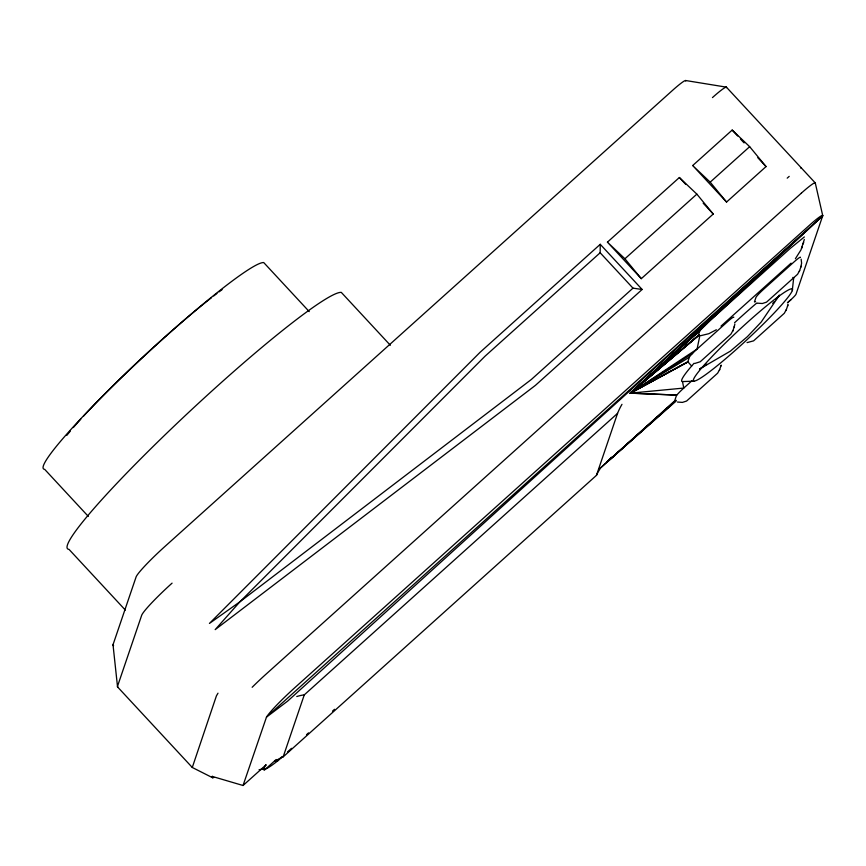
<?xml version="1.0" encoding="UTF-8"?>
<svg xmlns="http://www.w3.org/2000/svg" width="866" height="866" viewBox="0 0 866 866"><rect width="100%" height="100%" fill="white"/><g stroke="black" fill="none" stroke-linecap="round" stroke-linejoin="round"><path stroke-width="1.3" d="M600.16 252.764L600.246 244.32L480.067 352.3L209.442 623.433L239.958 601.751L531.356 379.47L632.981 288.151L642.139 289.471L535.404 385.381L215.19 629.625L239.958 601.751L485.014 356.229L600.16 252.764L632.981 288.151M212.657 777.755L192.284 767.471L216.424 695.853L217.994 693.19M691.826 380.845L683.794 388.065A9.742 0.898 -42.9 0 0 676.822 395.091L630.372 393.153L687.821 361.815L689.325 357.268A9.742 0.898 -42.9 0 1 697.065 349.074L727.213 321.99A9.742 0.898 -42.9 0 1 733.751 317.346M734.877 324.057L734.141 327.088M792.282 290.64A67.451 6.257 -42.9 0 0 721.724 346.649A67.451 6.257 -42.9 0 0 714.482 367.931A67.451 6.257 -42.9 0 0 792.282 290.64L793.516 279.317A76.186 7.069 -42.9 0 0 792.834 277.434M804.33 239.481L800.985 249.884L795.399 258.718M699.89 335.456L697.065 349.074L630.372 393.153L676.822 395.091M787.519 306.185L788.082 304.269M800.79 267.193L801.613 263.156L801.137 259.161M677.428 402.041L682.408 402.398L686.586 401.045L717.633 373.181L719.722 369.436M720.858 366.08L721.183 365.138L719.397 370.377M694.684 363.504L700.215 361.761L730.904 334.179L732.993 330.444M747.055 342.611L753.593 340.858L784.293 313.286L786.371 309.541M757.349 303.154L762.34 303.511L766.518 302.158L797.564 274.284L799.654 270.549M113.165 644.293L136.07 577.016A36.155 3.356 -42.9 0 1 164.67 546.695L672.633 90.291A19.734 1.829 -42.9 0 1 685.71 81.047M212.181 776.412L243.043 785.494L266.468 717.156A36.383 3.377 -42.9 0 1 294.873 687.626L809.342 225.366A19.853 1.84 -42.9 0 1 822.668 215.894L795.984 294.278A6.95 0.649 -42.9 0 1 791.123 299.517L787.41 302.808M274.663 761.485A85.907 69.854 54.6 0 1 283.171 756.841L304.28 694.868L617.555 413.374A85.907 69.854 54.6 0 1 621.983 404.325M283.182 756.852L596.457 475.358L617.555 413.374M606.795 462.444L611.439 457.226M732.679 331.375L734.455 326.136M786.057 310.483L787.843 305.243M799.329 271.48L801.115 266.241M803.15 243.941L803.691 242.383M801.667 248.282L802.208 246.734M804.362 236.938L790.333 248.326L710.629 320.019L699.912 330.628L698.202 335.358L699.252 334.882L630.372 393.153L683.794 388.065L682.484 381.57A76.186 7.069 -42.9 0 1 694.045 363.287M676.443 395.589L674.646 400.871A9.742 0.898 -42.9 0 0 675.209 400.655M265.559 765.36L265.97 764.927L265.559 765.36A49.351 4.709 -43.6 0 0 277.51 761.019L282.511 756.483M277.51 761.019L281.385 757.263M265.646 765.23L243.043 785.494M706.753 323.668L630.372 393.153L688.145 361.826A9.742 0.898 -42.9 0 0 688.492 361.663M705.043 325.302L630.372 393.153L687.918 361.88L691.653 366.026M287.512 751.948L291.517 748.321M306.521 734.704L308.523 732.885M332.522 711.116L334.525 709.297M600.138 468.322L674.646 400.871M702.239 328.073L630.372 393.153L689.325 357.268M700.421 330.011L630.372 393.153L692.594 353.35M607.423 242.155L679.366 177.519L696.859 194.136L713.238 214.021L641.295 278.668L607.423 242.155L624.916 258.772L641.295 278.668M692.692 165.547L732.171 130.073L749.664 146.679L766.042 166.575L726.563 202.049L692.692 165.547L710.185 182.152L726.563 202.049M624.916 258.772L696.859 194.136M710.185 182.152L749.664 146.679M801.386 193.129L266.349 673.878A37.563 3.486 -42.9 0 0 252.158 687.279M699.912 330.628L630.372 393.153L699.122 335.088M720.999 326.125L791.091 263.156M598.828 469.448L675.22 400.904M264.119 770.35L276.178 759.514M675.837 401.315L606.871 462.217L675.61 400.741M606.871 462.217L676.249 400.287M787.205 178.147L789.197 176.383M788.103 302.169L791.123 299.517M698.267 335.456L630.372 393.153L822.668 215.894L266.468 717.156L287.707 701.059L822.668 215.894L717.113 314.098L630.372 393.153L698.613 335.304M716.344 329.751L708.875 333.681L700.843 335.651M699.836 368.862L730.341 351.174L747.38 336.668L761.225 322.022L779.454 295.133A59.483 5.521 -42.9 0 1 775.968 299.582M261.51 768.813L264.13 768.369L261.51 768.759M259.064 769.722L264.325 769.03L261.694 769.116M682.484 381.57L693.98 381.17M685.601 80.506L726.271 87.13M726.498 87.26L815.274 182.942L822.7 215.537M732.171 130.073L737.67 135.994M740.408 138.95L744.078 142.901M757.804 157.699L766.042 166.575M679.366 177.519L685.775 184.426M703.17 203.174L713.238 214.021M600.246 244.32L642.139 289.471M390.371 345.285L341.301 292.394A187.987 17.439 -42.9 0 0 180.745 419.837A187.987 17.439 -42.9 0 0 69.009 549.369L125.353 610.086M309.238 311.608L263.74 262.571A151.247 14.029 -42.9 0 0 134.555 365.116A151.247 14.029 -42.9 0 0 44.653 469.329L88.332 516.417M192.284 767.471L117.538 686.9L113.067 645.235M172.074 583.143A38.212 3.54 -42.9 0 0 141.678 615.293L117.635 685.926A53.941 5.001 -42.9 0 0 118.112 687.258M774.204 301.66A59.483 5.521 -42.9 0 1 772.699 303.381M706.753 364.164A59.483 5.521 -42.9 0 1 704.837 365.549M703.647 366.383A59.483 5.521 -42.9 0 1 699.522 369.057M296.767 696.545A85.907 49.362 43.4 0 1 304.28 694.868M801.386 193.118A20.752 1.927 -42.9 0 1 815.187 183.365M596.457 475.358A85.907 49.362 43.4 0 1 599.867 469.275M213.924 777.462A53.681 4.979 -42.9 0 1 212.311 776.304M800.541 167.798A20.838 1.938 -42.9 0 1 801.202 168.21M113.608 645.581A51.689 4.795 -42.9 0 1 113.186 644.282M712.458 97.587A20.849 1.938 -42.9 0 1 726.466 87.639M734.563 322.737A76.186 7.069 -42.9 0 1 756.678 303.1M66.79 435.392A131.61 12.211 -42.9 0 1 70.373 431.041M73.339 427.555A131.61 12.211 -42.9 0 1 80.787 419.144M83.537 416.124A131.61 12.211 -42.9 0 1 211.52 297.666M213.74 295.945A131.61 12.211 -42.9 0 1 216.976 293.455M219.076 291.874A131.61 12.211 -42.9 0 1 222.107 289.612M800.4 257.462A9.742 0.898 -42.9 0 0 793.862 262.095L763.725 289.179A9.742 0.898 -42.9 0 0 755.975 297.374L754.492 301.747A9.742 0.898 -42.9 0 0 755.596 301.498"/></g></svg>
